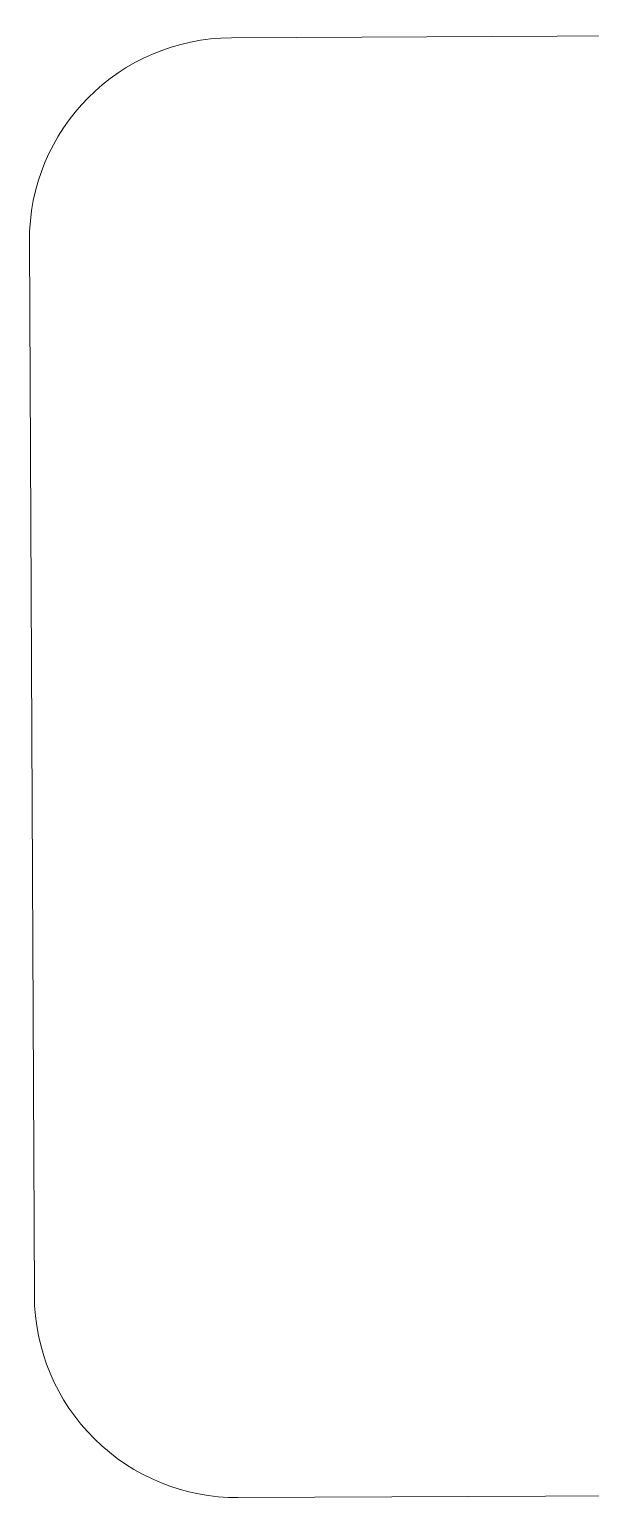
# Model space of a CAD drawing. Header units: metres. Extents: x 2 to 65, y 3 to 557.
# Drawn here: x 19.456 to 19.733, y 506.566 to 507.29 of the extents above; entities that cross this region are included whole.
import ezdxf

# ---------------------------------------------------------------- set-up
doc = ezdxf.new("R2010")
doc.units = ezdxf.units.M
doc.linetypes.add('Dash - Tight', pattern=[0.0045, 0.003, -0.0015])

# ---------------------------------------------------------------- blocks, each defined once
blk = doc.blocks.new('T2DPAA-T2D-C3S-TF-XRF-100102_dwg-40805790-DRG-2873251 - SERVICE SUPPORT GENERAL ARRANGEMENT PLAN')
at = {"lineweight": 18}
for p, q in [((17.95557, -666.76328), (17.45365, -666.89919)), ((18.30825, -667.68307), (18.07824, -666.83366)), ((17.38326, -667.02185), (17.61327, -667.87126))]:
    blk.add_line(p, q, dxfattribs=at)
for centre, start, end in [((17.98171, -666.8598), 15.15168, 105.15168), ((17.47979, -666.99572), 105.15168, 195.15168)]:
    blk.add_arc(centre, 0.1, start, end, dxfattribs=at)
blk = doc.blocks.new('T2DPAA-T2D-PWC-TF-M2D-100101_TrafficSigDesign_rvt-1-DRG-2873251 - SERVICE SUPPORT GENERAL ARRANGEMENT PLAN')
at = {"color": 1, "linetype": 'Dash - Tight', "lineweight": 18, "true_color": 0xff0000, "rotation": 75.11694444444437}
blk.add_blockref('T2DPAA-T2D-C3S-TF-XRF-100102_dwg-40805790-DRG-2873251 - SERVICE SUPPORT GENERAL ARRANGEMENT PLAN', (-1792.19687, 661.08815), dxfattribs=at)

msp = doc.modelspace()

# ---------------------------------------------------------------- block references
at = {"lineweight": 5}
msp.add_blockref('T2DPAA-T2D-PWC-TF-M2D-100101_TrafficSigDesign_rvt-1-DRG-2873251 - SERVICE SUPPORT GENERAL ARRANGEMENT PLAN', (1162.64648, 0), dxfattribs=at)

doc.saveas('drawing.dxf')
